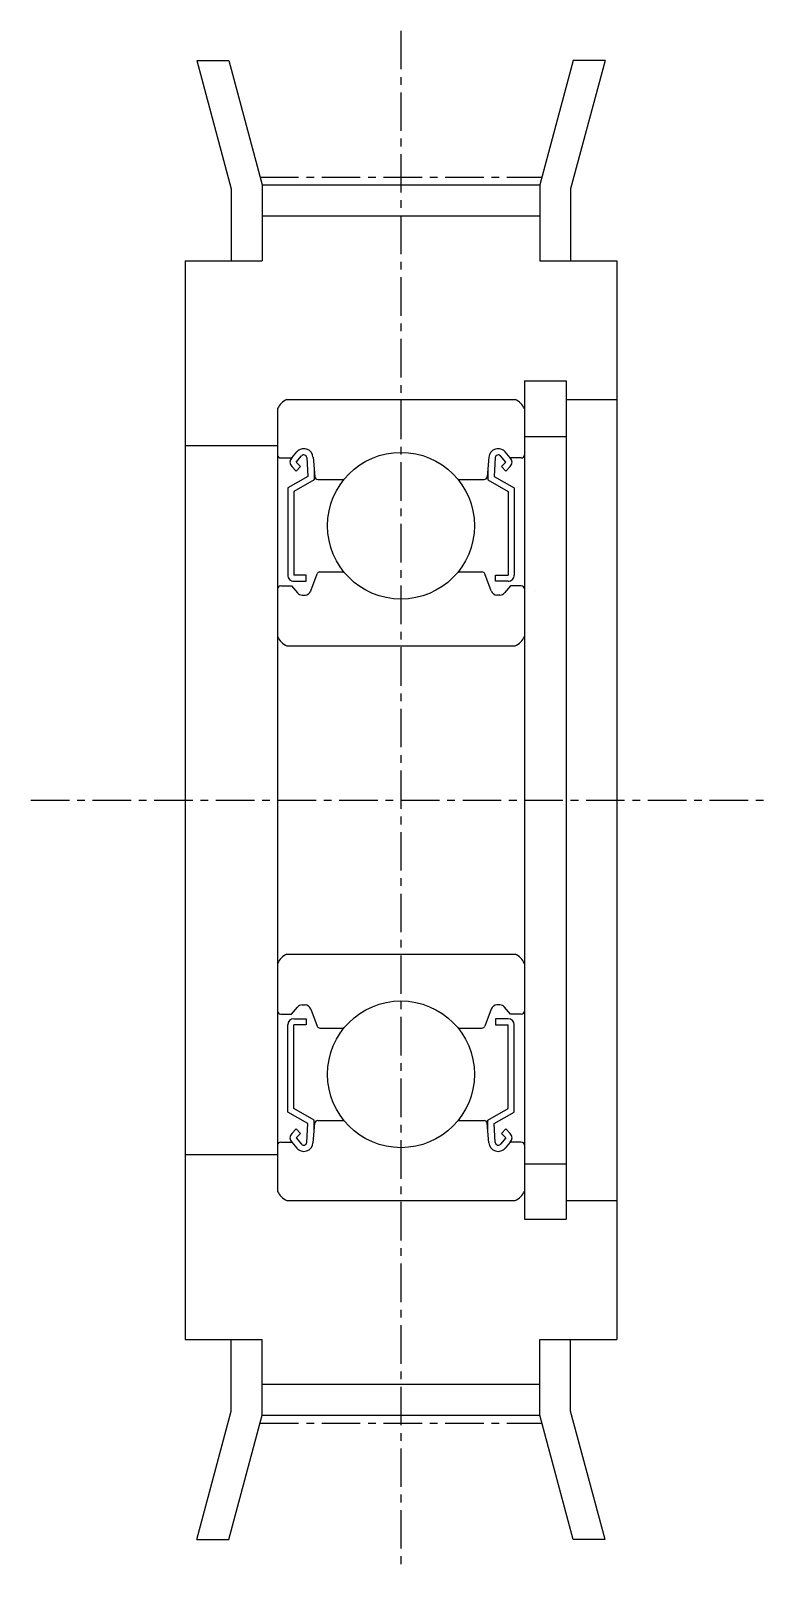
# Model space of a CAD drawing. Extents: x 10 to 146, y 10 to 117.
# Drawn here: x 121.84 to 145.84, y 67.08 to 117 of the extents above; entities outside this region: 2.
import ezdxf

# ---------------------------------------------------------------- set-up
doc = ezdxf.new("R2010")
doc.units = 0
doc.linetypes.add('CENTER', pattern=[2, 1.25, -0.25, 0.25, -0.25])
doc.layers.get('0').update_dxf_attribs({"linetype": 'CONTINUOUS'})
doc.layers.add('CENTER', color=1, linetype='CENTER')
doc.styles.get("Standard").update_dxf_attribs({"font": 'txt', "bigfont": 'BIGFONT'})

msp = doc.modelspace()

# ---------------------------------------------------------------- linework, layer by layer
at = {"color": 7, "linetype": 'CONTINUOUS'}
for p, q in [((127.227, 116.041), (128.344, 111.87)), ((127.227, 116.041), (128.262, 116.041)), ((128.262, 116.041), (129.344, 112.001)), ((139.427, 116.041), (138.344, 112.001)), ((140.462, 116.041), (139.344, 111.87)), ((140.462, 116.041), (139.427, 116.041)), ((128.344, 111.87), (128.344, 109.541)), ((129.344, 112.001), (138.344, 112.001)), ((129.344, 112.001), (129.344, 109.541)), ((138.344, 112.001), (138.344, 109.541)), ((139.344, 111.87), (139.344, 109.541)), ((129.344, 111.001), (138.344, 111.001)), ((126.844, 109.541), (126.844, 74.541)), ((126.844, 109.541), (129.344, 109.541)), ((138.344, 109.541), (140.844, 109.541)), ((140.844, 109.541), (140.844, 74.541)), ((137.844, 105.641), (137.844, 78.441)), ((137.844, 105.641), (139.194, 105.641)), ((139.194, 105.641), (139.194, 78.441)), ((130.144, 105.041), (137.544, 105.041)), ((139.194, 105.041), (140.844, 105.041)), ((129.844, 104.741), (129.844, 79.341)), ((137.844, 104.741), (137.844, 79.341)), ((137.844, 103.841), (139.194, 103.841)), ((126.844, 103.541), (129.844, 103.541)), ((130.304, 103.141), (130.466, 103.335)), ((137.384, 103.141), (137.222, 103.335)), ((129.944, 103.141), (130.304, 103.141)), ((130.446, 102.716), (130.304, 102.858)), ((130.446, 102.999), (130.62, 103.206)), ((130.587, 102.858), (130.446, 102.999)), ((130.446, 102.716), (130.587, 102.858)), ((130.792, 103.151), (130.825, 102.542)), ((130.992, 103.169), (131.047, 102.532)), ((136.696, 103.169), (136.641, 102.532)), ((136.896, 103.151), (136.863, 102.542)), ((137.242, 102.999), (137.068, 103.206)), ((137.101, 102.858), (137.242, 102.999)), ((137.242, 102.716), (137.101, 102.858)), ((137.242, 102.716), (137.384, 102.858)), ((137.744, 103.141), (137.384, 103.141)), ((130.825, 102.542), (130.175, 102.166)), ((131.025, 102.426), (130.375, 102.051)), ((131.025, 102.787), (131.025, 102.426)), ((131.147, 102.441), (131.995, 102.441)), ((135.694, 102.441), (136.541, 102.441)), ((136.663, 102.787), (136.663, 102.426)), ((136.663, 102.426), (137.313, 102.051)), ((136.863, 102.542), (137.513, 102.166)), ((130.175, 102.166), (130.175, 99.341)), ((130.375, 102.051), (130.375, 99.341)), ((137.313, 102.051), (137.313, 99.341)), ((137.513, 102.166), (137.513, 99.341)), ((130.775, 99.341), (130.375, 99.341)), ((130.775, 99.141), (130.775, 99.341)), ((130.923, 98.823), (131.124, 99.375)), ((131.218, 99.441), (131.995, 99.441)), ((135.694, 99.441), (136.47, 99.441)), ((136.765, 98.823), (136.564, 99.375)), ((136.913, 99.141), (136.913, 99.341)), ((136.913, 99.341), (137.313, 99.341)), ((129.944, 98.991), (130.294, 98.991)), ((130.294, 98.991), (130.486, 98.762)), ((130.375, 99.141), (130.775, 99.141)), ((137.313, 99.141), (136.913, 99.141)), ((137.394, 98.991), (137.202, 98.762)), ((137.744, 98.991), (137.394, 98.991)), ((130.639, 98.691), (130.735, 98.691)), ((137.049, 98.691), (136.953, 98.691)), ((138.194, 98.841), (138.194, 98.841)), ((130.144, 97.041), (137.544, 97.041)), ((138.194, 92.041), (138.195, 92.041)), ((130.144, 87.041), (137.544, 87.041)), ((130.639, 85.391), (130.735, 85.391)), ((137.049, 85.391), (136.953, 85.391)), ((129.944, 85.091), (130.294, 85.091)), ((130.294, 85.091), (130.486, 85.32)), ((130.375, 84.941), (130.775, 84.941)), ((130.775, 84.941), (130.775, 84.741)), ((130.923, 85.259), (131.124, 84.707)), ((136.765, 85.259), (136.564, 84.707)), ((137.313, 84.941), (136.913, 84.941)), ((136.913, 84.941), (136.913, 84.741)), ((137.394, 85.091), (137.202, 85.32)), ((137.744, 85.091), (137.394, 85.091)), ((130.175, 81.916), (130.175, 84.741)), ((130.375, 82.031), (130.375, 84.741)), ((130.775, 84.741), (130.375, 84.741)), ((131.218, 84.641), (131.995, 84.641)), ((135.694, 84.641), (136.47, 84.641)), ((136.913, 84.741), (137.313, 84.741)), ((137.313, 82.031), (137.313, 84.741)), ((137.513, 81.916), (137.513, 84.741)), ((130.825, 81.54), (130.175, 81.916)), ((131.025, 81.656), (130.375, 82.031)), ((136.663, 81.656), (137.313, 82.031)), ((136.863, 81.54), (137.513, 81.916)), ((130.792, 80.931), (130.825, 81.54)), ((130.992, 80.913), (131.047, 81.55)), ((131.025, 81.295), (131.025, 81.656)), ((131.147, 81.641), (131.995, 81.641)), ((135.694, 81.641), (136.541, 81.641)), ((136.696, 80.913), (136.641, 81.55)), ((136.663, 81.295), (136.663, 81.656)), ((136.896, 80.931), (136.863, 81.54)), ((129.944, 80.941), (130.304, 80.941)), ((130.446, 81.366), (130.304, 81.224)), ((130.304, 80.941), (130.466, 80.747)), ((130.446, 81.366), (130.587, 81.224)), ((130.587, 81.224), (130.446, 81.083)), ((130.446, 81.083), (130.62, 80.876)), ((137.242, 81.083), (137.068, 80.876)), ((137.242, 81.366), (137.101, 81.224)), ((137.101, 81.224), (137.242, 81.083)), ((137.384, 80.941), (137.222, 80.747)), ((137.242, 81.366), (137.384, 81.224)), ((137.744, 80.941), (137.384, 80.941)), ((126.844, 80.541), (129.844, 80.541)), ((137.844, 80.241), (139.194, 80.241)), ((130.144, 79.041), (137.544, 79.041)), ((139.194, 79.041), (140.844, 79.041)), ((137.844, 78.441), (139.194, 78.441)), ((126.844, 74.541), (129.344, 74.541)), ((128.344, 72.213), (128.344, 74.541)), ((129.344, 72.081), (129.344, 74.541)), ((138.344, 72.081), (138.344, 74.541)), ((138.344, 74.541), (140.844, 74.541)), ((139.344, 72.213), (139.344, 74.541)), ((129.344, 73.081), (138.344, 73.081)), ((127.227, 68.041), (128.344, 72.213)), ((128.262, 68.041), (129.344, 72.081)), ((129.344, 72.081), (138.344, 72.081)), ((139.427, 68.041), (138.344, 72.081)), ((140.462, 68.041), (139.344, 72.213)), ((127.227, 68.041), (128.262, 68.041)), ((140.462, 68.041), (139.427, 68.041))]:
    msp.add_line(p, q, dxfattribs=at)
for centre in [(133.844, 100.941), (133.844, 83.141)]:
    msp.add_circle(centre, 2.381, dxfattribs=at)
for centre, radius, start, end in [((130.391, 104.494), 0.6, 114.2952, 155.7046), ((137.298, 104.494), 0.6, 24.2953, 65.7047), ((130.695, 103.143), 0.298, 5.003, 140.0223), ((136.993, 103.143), 0.298, 39.9775, 174.9967), ((129.944, 103.241), 0.1, 180, 270.0005), ((130.446, 102.999), 0.201, 134.9998, 224.7974), ((130.695, 103.143), 0.0973, 4.715, 139.9692), ((136.993, 103.143), 0.0973, 40.0308, 175.2844), ((137.242, 102.999), 0.201, 315.2024, 45), ((137.744, 103.241), 0.1, 269.9993, 0), ((131.147, 102.541), 0.1, 185.1427, 270.0005), ((136.541, 102.541), 0.1, 269.9993, 354.8572), ((130.375, 99.341), 0.2, 180, 270.0002), ((131.218, 99.341), 0.1, 89.9994, 160.1141), ((136.47, 99.341), 0.1, 19.8859, 90), ((137.313, 99.341), 0.2, 269.9995, 0), ((129.944, 98.891), 0.1, 89.9994, 180), ((137.744, 98.891), 0.1, 0, 90), ((130.639, 98.891), 0.2, 220.1353, 270.0002), ((130.735, 98.891), 0.2, 270.0002, 340.1148), ((136.953, 98.891), 0.2, 199.885, 269.9995), ((137.049, 98.891), 0.2, 269.9995, 319.8645), ((130.391, 97.588), 0.6, 204.2952, 245.7047), ((137.298, 97.588), 0.6, 294.2952, 335.7046), ((130.391, 86.494), 0.6, 114.2948, 155.704), ((137.298, 86.494), 0.6, 24.296, 65.7053), ((130.639, 85.191), 0.2, 90, 139.8616), ((130.735, 85.191), 0.2, 19.8883, 90), ((136.953, 85.191), 0.2, 90.0002, 160.1117), ((137.049, 85.191), 0.2, 40.1385, 90.0002), ((129.944, 85.191), 0.1, 180, 270.0005), ((130.375, 84.741), 0.2, 90, 180), ((137.313, 84.741), 0.2, 0.0044, 90.0002), ((137.744, 85.191), 0.1, 269.9998, 0.0087), ((131.218, 84.741), 0.1, 199.8843, 270.0005), ((136.47, 84.741), 0.1, 269.9998, 340.1155), ((131.147, 81.541), 0.1, 90, 174.8556), ((136.541, 81.541), 0.1, 5.1443, 90.0005), ((129.944, 80.841), 0.1, 90, 180), ((130.446, 81.083), 0.201, 135.1999, 224.9998), ((130.695, 80.939), 0.298, 219.9769, 354.9995), ((130.695, 80.939), 0.0973, 220.026, 355.2876), ((136.993, 80.939), 0.298, 185.0003, 320.0229), ((136.993, 80.939), 0.0973, 184.7121, 319.9739), ((137.242, 81.083), 0.201, 315.0002, 44.8001), ((137.744, 80.841), 0.1, 0.0087, 90.0005), ((130.391, 79.588), 0.6, 204.2946, 245.7046), ((137.298, 79.588), 0.6, 294.2952, 335.7053)]:
    msp.add_arc(centre, radius, start, end, dxfattribs=at)
at = {"layer": 'CENTER', "color": 1, "linetype": 'CENTER'}
for p, q in [((133.844, 117.001), (133.844, 67.081)), ((129.276, 112.256), (138.413, 112.256)), ((121.844, 92.041), (145.844, 92.041)), ((129.276, 71.826), (138.413, 71.826))]:
    msp.add_line(p, q, dxfattribs=at)

# ---------------------------------------------------------------- texts
at = {"color": 7, "linetype": 'CONTINUOUS'}
for s, p in [('AATF25 XL031', (10, 25)), ('AATF25XL031', (10, 10))]:
    msp.add_text(s, height=4, dxfattribs=at).set_placement(p)

doc.saveas('drawing.dxf')
